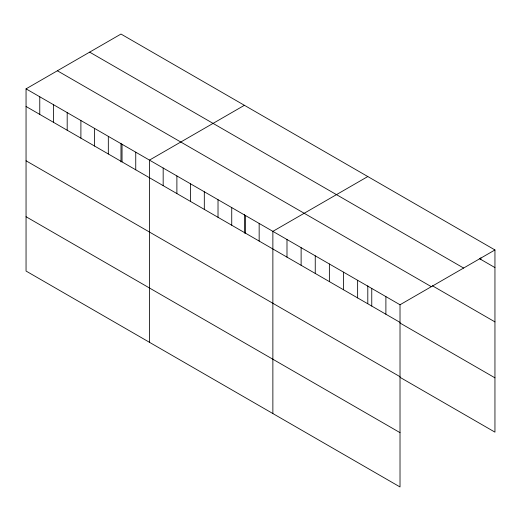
<?xml version="1.0" encoding="UTF-8"?>
<svg xmlns="http://www.w3.org/2000/svg" width="521" height="521" viewBox="0 0 521 521"><rect width="100%" height="100%" fill="white"/><g stroke="black" fill="none" stroke-linecap="round" stroke-linejoin="round"><path stroke-width="0.78" d="M26.05 88.857L400.017 304.765L400.017 486.953L26.05 271.044L26.05 88.857L120.983 34.047L494.95 249.956L494.95 432.143L400.095 377.373M244.395 105.301L149.462 160.11L149.462 342.29M367.8 176.547L272.867 231.357L272.867 413.544M400.017 304.765L494.95 249.956M479.476 258.644L494.95 267.579M89.658 52.139L463.625 268.048M432.384 285.762L494.95 321.887M57.375 70.771L431.342 286.68M26.05 106.479L400.017 322.388M400.095 323.072L494.95 377.836M26.05 160.787L400.017 376.696M26.05 216.736L400.017 432.645M480.824 257.823L480.824 259.425M385.892 296.612L385.892 314.235M371.76 288.452L371.76 306.074M367.8 285.775L367.8 303.652M357.634 280.298L357.634 297.921M343.508 272.144L343.508 289.761M329.376 263.984L329.376 281.607M315.251 255.831L315.251 273.447M301.125 247.67L301.125 265.293M286.993 239.517L286.993 257.14M259.158 223.444L259.158 241.06M245.443 215.525L245.443 233.148M244.395 214.528L244.395 233.18M231.734 207.612L231.734 225.228M218.019 199.693L218.019 217.316M204.31 191.774L204.31 209.396M190.595 183.861L190.595 201.477M176.886 175.942L176.886 193.565M163.171 168.023L163.171 185.645M135.747 152.191L135.747 169.813M122.038 144.278L122.038 161.894M120.983 143.275L120.983 161.927M108.322 136.359L108.322 153.982M94.614 128.44L94.614 146.062M80.898 120.527L80.898 138.15M67.189 112.608L67.189 130.23M53.474 104.695L53.474 122.311M39.765 96.776L39.765 114.399"/></g></svg>
